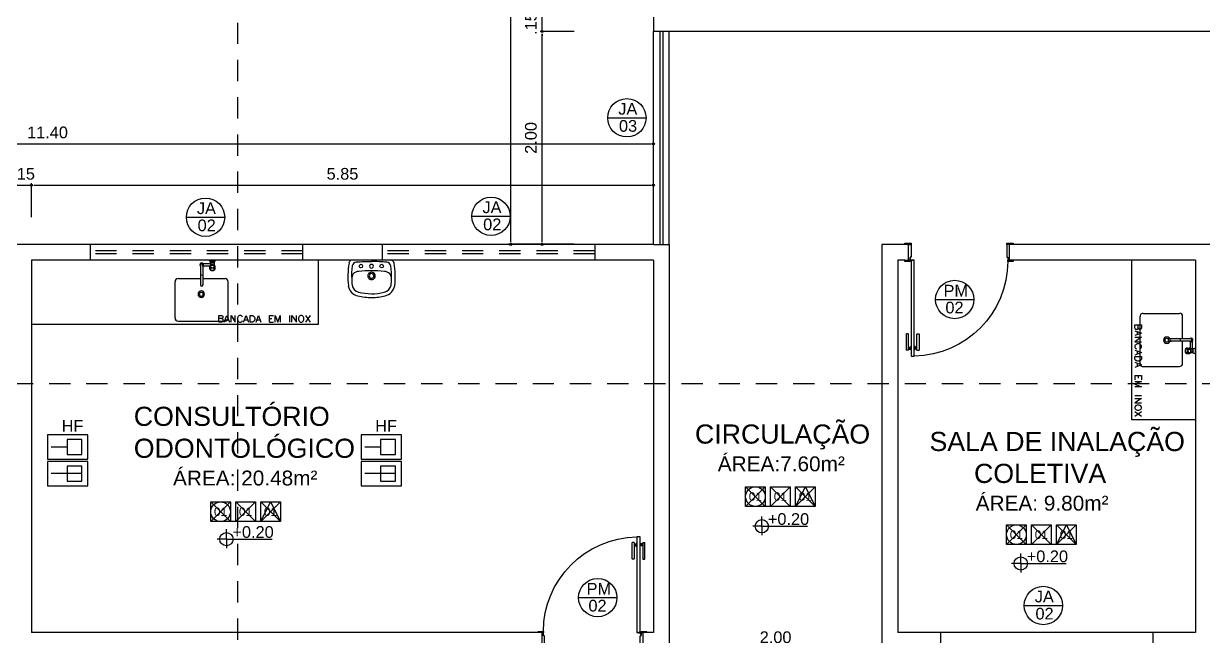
# Model space of a CAD drawing. Header units: millimetres. Extents: x 2125 to 3408, y 1171 to 1686.
# Drawn here: x 2422.08 to 2433.18, y 1445.12 to 1450.88 of the extents above; entities that cross this region are included whole.
import ezdxf
from ezdxf.enums import TextEntityAlignment as Align

# ---------------------------------------------------------------- set-up
doc = ezdxf.new("R2010")
doc.units = ezdxf.units.MM
doc.linetypes.add('CONTORNO_QUADRO_T', pattern=[0.35, 0.2, -0.15])
for name, color, linetype in [('APCOZ', 7, 'Continuous'), ('APCOZ-I', 251, 'Continuous'), ('at_Entity', 7, 'Continuous'), ('cotas', 7, 'Continuous'), ('ESQUADRIA', 3, 'Continuous'), ('ESQUADRIAS', 7, 'Continuous'), ('JANELA2', 1, 'Continuous'), ('Layout_Equipamentos', 7, 'Continuous'), ('linha de corte', 1, 'Continuous'), ('PAREDE', 4, 'Continuous'), ('TEXTO01', 7, 'Continuous'), ('TEXTO02', 3, 'Continuous'), ('TEXTO03', 2, 'Continuous'), ('TEXTO_ESP_FORRO', 62, 'Continuous'), ('TEXTO_ESP_PAREDES', 10, 'Continuous'), ('TEXTO_ESP_PISO', 150, 'Continuous'), ('TOMADAS DENTISTA', 7, 'Continuous')]:
    doc.layers.add(name, color=color, linetype=linetype)
doc.styles.add('ARIAL', font='sanss___.ttf')
doc.styles.add('ROMANS', font='arial.ttf')
doc.styles.add('TEXTO1', font='swissko.ttf', dxfattribs={"width": 0.6, "height": 0.1})
doc.dimstyles.new('ESCALA75', dxfattribs={"dimtxt": 0.11, "dimasz": 0.02, "dimexe": 0.02, "dimexo": 0.04, "dimgap": 0.05, "dimtad": 1, "dimzin": 4, "dimdsep": 46, "dimtxsty": 'ROMANS', "dimblk1": 'PPC', "dimblk2": 'PPC', "dimsah": 1, "dimcen": 0.02, "dimclrd": 7, "dimclre": 7, "dimclrt": 3, "dimazin": 1, "dimtfac": 1, "dimtix": 1, "dimtmove": 0, "dimatfit": 3, "dimldrblk": 'PPC', "dimfxl": 0, "dimtolj": 1, "dimtzin": 12, "dimarcsym": 0})

# ---------------------------------------------------------------- blocks, each defined once
blk = doc.blocks.new('P90_02')
at = {"layer": 'ESQUADRIAS', "color": 3, "linetype": 'Continuous'}
for p, q in [((-0.02, 0.77), (-0.02, 0.921)), ((0, 0.921), (0, 0.77)), ((0.023, 0.88), (0.023, 0.92)), ((0.057, 0.88), (0.057, 0.92)), ((0.08, 0.921), (0.08, 0.77)), ((0.1, 0.77), (0.1, 0.921)), ((-0.003, 0.767), (-0.017, 0.767)), ((0.083, 0.767), (0.097, 0.767))]:
    blk.add_line(p, q, dxfattribs=at)
at = {"layer": 'ESQUADRIAS', "color": 3}
for p, q in [((0, 0.921), (-0.02, 0.921)), ((0, 0.91), (0.023, 0.91)), ((0, 0.9), (0.023, 0.9)), ((0, 0.89), (0.023, 0.89)), ((0.023, 0.92), (0.025, 0.92)), ((0.057, 0.92), (0.055, 0.92)), ((0.08, 0.91), (0.057, 0.91)), ((0.08, 0.9), (0.057, 0.9)), ((0.08, 0.89), (0.057, 0.89)), ((0.08, 0.921), (0.1, 0.921)), ((0.023, 0.88), (0.025, 0.88)), ((0.057, 0.88), (0.055, 0.88))]:
    blk.add_line(p, q, dxfattribs=at)
at = {"layer": 'ESQUADRIAS', "color": 2}
for p, q in [((0.025, 0.075), (0.025, 0.975)), ((0.025, 0.975), (0.055, 0.975)), ((0.055, 0.975), (0.055, 0.075)), ((0.055, 0.075), (0.025, 0.075))]:
    blk.add_line(p, q, dxfattribs=at)
at = {"layer": 'ESQUADRIAS'}
for p, q in [((0.016, 0.059), (0.016, 0.062)), ((0.032, 0.074), (0.029, 0.074))]:
    blk.add_line(p, q, dxfattribs=at)
at = {"layer": 'ESQUADRIAS', "color": 3}
for points in [[(0.015, 0.085), (-0.035, 0.085), (-0.035, 0.075), (0.015, 0.075)], [(0.985, 0.085), (0.935, 0.085), (0.935, 0.075), (0.985, 0.075)], [(0.025, -0.075), (0, -0.075), (-0.035, -0.075), (-0.035, -0.085), (0.025, -0.085)], [(0.985, -0.075), (0.925, -0.075), (0.925, -0.085), (0.985, -0.085)]]:
    blk.add_lwpolyline(points, close=True, dxfattribs=at)
at = {"layer": 'ESQUADRIAS', "color": 2}
for points in [[(0.025, 0.045), (0.015, 0.045), (0.015, 0.075), (0, 0.075), (0, -0.075), (0.025, -0.075)], [(0.925, 0.045), (0.935, 0.045), (0.935, 0.075), (0.95, 0.075), (0.95, -0.075), (0.925, -0.075)]]:
    blk.add_lwpolyline(points, close=True, dxfattribs=at)
at = {"layer": 'ESQUADRIAS', "color": 1}
for points in [[(0.016, 0.071, -0.236068), (0.015, 0.073), (0.015, 0.07), (0.015, 0.05), (0.016, 0.05)], [(0.02, 0.074, 0.236068), (0.017, 0.075), (0.02, 0.075), (0.04, 0.075), (0.04, 0.074)]]:
    blk.add_lwpolyline(points, format="xyb", close=True, dxfattribs=at)
at = {"layer": 'ESQUADRIAS'}
for points in [[(0.017, 0.063), (0.016, 0.062), (0.016, 0.062)], [(0.017, 0.058), (0.016, 0.059), (0.016, 0.059)], [(0.017, 0.06), (0.017, 0.06), (0.017, 0.058), (0.017, 0.058), (0.017, 0.063), (0.017, 0.063), (0.017, 0.06), (0.017, 0.06)], [(0.028, 0.073), (0.029, 0.074), (0.029, 0.074)], [(0.03, 0.073), (0.03, 0.073), (0.033, 0.073), (0.033, 0.073), (0.028, 0.073), (0.028, 0.073), (0.03, 0.073), (0.03, 0.073)], [(0.033, 0.073), (0.032, 0.074), (0.032, 0.074)]]:
    blk.add_lwpolyline(points, dxfattribs=at)
at = {"layer": 'ESQUADRIAS', "color": 1}
blk.add_circle((0.017, 0.073), 0.0025, dxfattribs=at)
at = {"layer": 'ESQUADRIAS'}
blk.add_arc((0.043, 0.083), 0.892, 0.1295, 89.2231, dxfattribs=at)
at = {"layer": 'ESQUADRIAS', "color": 3, "linetype": 'Continuous'}
for centre, start, end in [((-0.017, 0.77), 180, 260.5377), ((-0.003, 0.77), 260.5377, 360), ((0.083, 0.77), 180, 279.4623), ((0.097, 0.77), 279.4623, 0)]:
    blk.add_arc(centre, 0.003, start, end, dxfattribs=at)
blk = doc.blocks.new('new block3')
at = {"layer": 'TEXTO01'}
h = blk.add_hatch(dxfattribs=at)
h.set_pattern_fill('ANGLE', color=256)
h.set_pattern_definition([(0, (-2256.878, -909.728), (0, 6.985), [5.08, -1.905]), (90, (-2256.878, -909.728), (-6.985, 4e-16), [5.08, -1.905])])
h.paths.add_polyline_path([(-0.056, 0.205), (-0.196, 0.205), (-0.196, 0.065), (-0.056, 0.065)])
for p, q in [((-0.196, 0.135), (-0.346, 0.135)), ((-0.056, -0.115), (-0.346, -0.115))]:
    blk.add_line(p, q, dxfattribs=at)
for points in [[(-0.38, 0.25), (-0.38, 0.02), (0, 0.02), (0, 0.25), (-0.38, 0.25)], [(-0.196, 0.205), (-0.196, 0.065), (-0.056, 0.065), (-0.056, 0.205), (-0.196, 0.205)], [(-0.38, 0), (-0.38, -0.23), (0, -0.23), (0, 0), (-0.38, 0)], [(-0.196, -0.045), (-0.196, -0.185), (-0.056, -0.185), (-0.056, -0.045), (-0.196, -0.045)]]:
    blk.add_lwpolyline(points, dxfattribs=at)
at = {"layer": 'TEXTO01', "ltscale": 0.0001, "insert": (-0.247, 0.389), "char_height": 0.11, "width": 0.33036, "attachment_point": 1, "style": 'TEXTO1'}
blk.add_mtext('{\\fSansSerif|b0|i0|c2|p2;\\W1;HF}', dxfattribs=at)
blk = doc.blocks.new('PPC')
at = {"color": 2}
blk.add_circle((0, 0), 0.5, dxfattribs=at)
blk = doc.blocks.new('*D870')
at = {"layer": 'cotas', "color": 7, "lineweight": -2, "transparency": 16777216}
for p, q in [((2421.988, 1449.357), (2421.968, 1449.357)), ((2422.008, 1449.057), (2422.008, 1449.377)), ((2422.008, 1449.357), (2422.158, 1449.357)), ((2422.158, 1449.057), (2422.158, 1449.377)), ((2422.178, 1449.357), (2422.198, 1449.357))]:
    blk.add_line(p, q, dxfattribs=at)
at = {"layer": 'DEFPOINTS', "color": 0, "transparency": 16777216}
for p in [(2422.158, 1449.357), (2422.008, 1448.273), (2422.158, 1448.273)]:
    blk.add_point(p, dxfattribs=at)
at = {"layer": 'cotas', "color": 7, "lineweight": -2, "transparency": 16777216, "xscale": 0.02, "yscale": 0.02, "zscale": 0.02}
blk.add_blockref('PPC', (2422.008, 1449.357), dxfattribs=at)
at = {"layer": 'cotas', "color": 7, "lineweight": -2, "transparency": 16777216, "xscale": 0.02, "yscale": 0.02, "zscale": 0.02, "rotation": 180}
blk.add_blockref('PPC', (2422.158, 1449.357), dxfattribs=at)
at = {"layer": 'cotas', "color": 3, "transparency": 16777216, "insert": (2422.083, 1449.463), "char_height": 0.11, "attachment_point": 5, "style": 'ROMANS'}
blk.add_mtext('\\A1;.15', dxfattribs=at)
blk = doc.blocks.new('*D871')
at = {"layer": 'cotas', "color": 7, "lineweight": -2, "transparency": 16777216}
for p, q in [((2422.158, 1449.057), (2422.158, 1449.377)), ((2422.178, 1449.357), (2427.988, 1449.357)), ((2428.008, 1449.057), (2428.008, 1449.377))]:
    blk.add_line(p, q, dxfattribs=at)
at = {"layer": 'DEFPOINTS', "color": 0, "transparency": 16777216}
for p in [(2428.008, 1449.357), (2422.158, 1448.273), (2428.008, 1448.273)]:
    blk.add_point(p, dxfattribs=at)
at = {"layer": 'cotas', "color": 7, "lineweight": -2, "transparency": 16777216, "xscale": 0.02, "yscale": 0.02, "zscale": 0.02, "rotation": 180}
blk.add_blockref('PPC', (2422.158, 1449.357), dxfattribs=at)
at = {"layer": 'cotas', "color": 7, "lineweight": -2, "transparency": 16777216, "xscale": 0.02, "yscale": 0.02, "zscale": 0.02}
blk.add_blockref('PPC', (2428.008, 1449.357), dxfattribs=at)
at = {"layer": 'cotas', "color": 3, "transparency": 16777216, "insert": (2425.083, 1449.463), "char_height": 0.11, "attachment_point": 5, "style": 'ROMANS'}
blk.add_mtext('\\A1;5.85', dxfattribs=at)
blk = doc.blocks.new('*D885')
at = {"layer": 'cotas', "color": 7, "lineweight": -2, "transparency": 16777216}
for p, q in [((2416.608, 1449.446), (2416.608, 1449.766)), ((2416.628, 1449.746), (2427.988, 1449.746)), ((2428.008, 1449.446), (2428.008, 1449.766))]:
    blk.add_line(p, q, dxfattribs=at)
at = {"layer": 'DEFPOINTS', "color": 0, "transparency": 16777216}
for p in [(2428.008, 1449.746), (2416.608, 1448.901), (2428.008, 1448.901)]:
    blk.add_point(p, dxfattribs=at)
at = {"layer": 'cotas', "color": 7, "lineweight": -2, "transparency": 16777216, "xscale": 0.02, "yscale": 0.02, "zscale": 0.02, "rotation": 180}
blk.add_blockref('PPC', (2416.608, 1449.746), dxfattribs=at)
at = {"layer": 'cotas', "color": 7, "lineweight": -2, "transparency": 16777216, "xscale": 0.02, "yscale": 0.02, "zscale": 0.02}
blk.add_blockref('PPC', (2428.008, 1449.746), dxfattribs=at)
at = {"layer": 'cotas', "color": 3, "transparency": 16777216, "insert": (2422.308, 1449.852), "char_height": 0.11, "attachment_point": 5, "style": 'ROMANS'}
blk.add_mtext('\\A1;11.40', dxfattribs=at)
blk = doc.blocks.new('*D889')
at = {"layer": 'cotas', "color": 7, "lineweight": -2, "transparency": 16777216}
for p, q in [((2427.262, 1450.801), (2426.942, 1450.801)), ((2426.962, 1448.821), (2426.962, 1450.781)), ((2427.262, 1448.801), (2426.942, 1448.801))]:
    blk.add_line(p, q, dxfattribs=at)
at = {"layer": 'DEFPOINTS', "color": 0, "transparency": 16777216}
for p in [(2426.962, 1450.801), (2427.482, 1450.801), (2427.482, 1448.801)]:
    blk.add_point(p, dxfattribs=at)
at = {"layer": 'cotas', "color": 7, "lineweight": -2, "transparency": 16777216, "xscale": 0.02, "yscale": 0.02, "zscale": 0.02}
for p, rotation in [((2426.962, 1450.801), 90), ((2426.962, 1448.801), 270)]:
    blk.add_blockref('PPC', p, dxfattribs=dict(at, rotation=rotation))
at = {"layer": 'cotas', "color": 3, "transparency": 16777216, "insert": (2426.856, 1449.801), "char_height": 0.11, "attachment_point": 5, "rotation": 90, "style": 'ROMANS'}
blk.add_mtext('\\A1;2.00', dxfattribs=at)
blk = doc.blocks.new('*D890')
at = {"layer": 'cotas', "color": 7, "lineweight": -2, "transparency": 16777216}
for p, q in [((2427.262, 1450.951), (2426.942, 1450.951)), ((2426.962, 1450.971), (2426.962, 1450.991)), ((2426.962, 1450.801), (2426.962, 1450.951)), ((2427.262, 1450.801), (2426.942, 1450.801)), ((2426.962, 1450.781), (2426.962, 1450.761))]:
    blk.add_line(p, q, dxfattribs=at)
at = {"layer": 'DEFPOINTS', "color": 0, "transparency": 16777216}
for p in [(2426.962, 1450.951), (2427.632, 1450.951), (2427.482, 1450.801)]:
    blk.add_point(p, dxfattribs=at)
at = {"layer": 'cotas', "color": 7, "lineweight": -2, "transparency": 16777216, "xscale": 0.02, "yscale": 0.02, "zscale": 0.02}
for p, rotation in [((2426.962, 1450.951), 270), ((2426.962, 1450.801), 90)]:
    blk.add_blockref('PPC', p, dxfattribs=dict(at, rotation=rotation))
at = {"layer": 'cotas', "color": 3, "transparency": 16777216, "insert": (2426.856, 1450.876), "char_height": 0.11, "attachment_point": 5, "rotation": 90, "style": 'ROMANS'}
blk.add_mtext('\\A1;.15', dxfattribs=at)
blk = doc.blocks.new('*D938')
at = {"layer": 'cotas', "color": 7, "lineweight": -2, "transparency": 16777216}
for p, q in [((2428.158, 1445.001), (2428.158, 1445.021)), ((2428.178, 1445.001), (2430.138, 1445.001)), ((2430.158, 1445.001), (2430.158, 1445.021))]:
    blk.add_line(p, q, dxfattribs=at)
at = {"layer": 'DEFPOINTS', "color": 0, "transparency": 16777216}
for p in [(2428.158, 1445.001), (2430.158, 1445.001), (2430.158, 1445.001)]:
    blk.add_point(p, dxfattribs=at)
at = {"layer": 'cotas', "color": 7, "lineweight": -2, "transparency": 16777216, "xscale": 0.02, "yscale": 0.02, "zscale": 0.02, "rotation": 180}
blk.add_blockref('PPC', (2428.158, 1445.001), dxfattribs=at)
at = {"layer": 'cotas', "color": 7, "lineweight": -2, "transparency": 16777216, "xscale": 0.02, "yscale": 0.02, "zscale": 0.02}
blk.add_blockref('PPC', (2430.158, 1445.001), dxfattribs=at)
at = {"layer": 'cotas', "color": 3, "transparency": 16777216, "insert": (2429.158, 1445.107), "char_height": 0.11, "attachment_point": 5, "style": 'ROMANS'}
blk.add_mtext('\\A1;2.00', dxfattribs=at)
blk = doc.blocks.new('*D939')
at = {"layer": 'cotas', "color": 7, "lineweight": -2, "transparency": 16777216}
for p, q in [((2426.966, 1454.601), (2426.646, 1454.601)), ((2426.666, 1448.821), (2426.666, 1454.581)), ((2426.966, 1448.801), (2426.646, 1448.801))]:
    blk.add_line(p, q, dxfattribs=at)
at = {"layer": 'DEFPOINTS', "color": 0, "transparency": 16777216}
for p in [(2426.666, 1454.601), (2428.008, 1454.601), (2428.008, 1448.801)]:
    blk.add_point(p, dxfattribs=at)
at = {"layer": 'cotas', "color": 7, "lineweight": -2, "transparency": 16777216, "xscale": 0.02, "yscale": 0.02, "zscale": 0.02}
for p, rotation in [((2426.666, 1454.601), 90), ((2426.666, 1448.801), 270)]:
    blk.add_blockref('PPC', p, dxfattribs=dict(at, rotation=rotation))
at = {"layer": 'cotas', "color": 3, "transparency": 16777216, "insert": (2426.56, 1451.701), "char_height": 0.11, "attachment_point": 5, "rotation": 90, "style": 'ROMANS'}
blk.add_mtext('\\A1;5.80', dxfattribs=at)
blk = doc.blocks.new('new block12')
at = {"layer": 'at_Entity', "color": 0}
for p, q in [((-0.19, 0), (0, 0)), ((-0.114, 0.055), (-0.108, 0.066)), ((-0.108, 0.042), (-0.114, 0.055)), ((-0.108, 0.066), (-0.097, 0.072)), ((-0.097, 0.036), (-0.108, 0.042)), ((-0.097, 0.072), (-0.085, 0.066)), ((-0.085, 0.042), (-0.097, 0.036)), ((-0.085, 0.066), (-0.08, 0.055)), ((-0.08, 0.055), (-0.085, 0.042)), ((-0.063, 0), (0.125, 0)), ((0, 0), (0.193, 0)), ((0.083, 0.055), (0.087, 0.066)), ((0.087, 0.042), (0.083, 0.055)), ((0.087, 0.066), (0.099, 0.072)), ((0.099, 0.036), (0.087, 0.042)), ((0.099, 0.072), (0.11, 0.066)), ((0.11, 0.042), (0.099, 0.036)), ((0.11, 0.066), (0.116, 0.055)), ((0.116, 0.055), (0.11, 0.042))]:
    blk.add_line(p, q, dxfattribs=at)
for centre, radius, start, end in [((-0.104, 0.219), 0.117, 102.514, 169.9443), ((-0.012, -0.125), 0.474, 88.698, 104.4219), ((0.01, -0.125), 0.474, 75.6368, 91.3415), ((0.108, 0.225), 0.111, 7.7196, 79.5925), ((0.53, 0.153), 0.754, 173.4134, 189.6929), ((0.123, 0.188), 0.311, 171.3221, 181.8265), ((-0.102, 0.216), 0.0847, 102.9461, 167.2809), ((0.014, -0.261), 0.577, 91.3524, 103.5038), ((-0.013, -0.257), 0.572, 76.4579, 88.6966), ((0.105, 0.222), 0.0784, 8.4194, 78.3837), ((-0.133, 0.188), 0.319, 357.9946, 8.1696), ((-0.531, 0.154), 0.753, 350.2791, 6.5765), ((0.425, 0.149), 0.614, 177.3231, 189.2415), ((-0.117, 0.174), 0.0716, 176.6025, 219.5997), ((-0.121, 0.171), 0.0667, 220.3438, 269.4487), ((-0.001, 0.147), 0.0349, 150.0032, 209.9968), ((-0.001, 0.147), 0.0349, 90, 149.9929), ((-0.001, 0.147), 0.0349, 209.9968, 269.9993), ((-0.001, 0.147), 0.0222, 90, 180), ((-0.001, 0.147), 0.0222, 180, 270), ((-0.001, 0.147), 0.0349, 29.9968, 89.9993), ((-0.001, 0.147), 0.0222, 360, 90), ((-0.001, 0.147), 0.0222, 270.0097, 360), ((-0.001, 0.147), 0.0349, 270, 329.9929), ((-0.001, 0.147), 0.0349, 330.0032, 29.9968), ((0.123, 0.168), 0.0631, 266.7732, 320.7547), ((0.108, 0.173), 0.0781, 324.6525, 2.8394), ((-0.262, 0.132), 0.45, 349.782, 5.7972), ((-0.165, 0.045), 0.0522, 200.5417, 238.93), ((-0.143, 0.057), 0.0385, 188.7558, 265.6127), ((-0.007, 1.728), 1.716, 265.3753, 270.2103), ((0.002, 1.574), 1.475, 265.1896, 269.9391), ((-0.001, 0.056), 0.018, 150.0128, 209.9872), ((-0.001, 0.056), 0.018, 90, 150.0398), ((-0.001, 0.056), 0.018, 210.0191, 270.0367), ((-0.001, 1.452), 1.353, 270.0208, 275.0951), ((-0.001, 0.056), 0.018, 30.0191, 90.0367), ((-0.001, 0.056), 0.018, 270, 330.0398), ((-0.001, 1.892), 1.879, 270, 274.4144), ((-0.001, 0.056), 0.018, 330.0128, 29.9872), ((0.141, 0.059), 0.0402, 273.114, 350.3928), ((0.174, 0.034), 0.0386, 297.8673, 348.5693)]:
    blk.add_arc(centre, radius, start, end, dxfattribs=at)
blk = doc.blocks.new('new block15')
at = {"layer": 'APCOZ'}
for p, q in [((1.614, 0.57), (1.684, 0.57)), ((1.684, 0.579), (1.673, 0.601)), ((1.684, 0.579), (1.684, 0.57)), ((1.719, 0.579), (1.73, 0.601)), ((1.719, 0.579), (1.719, 0.555)), ((1.59, 0.546), (1.59, 0.375)), ((1.61, 0.546), (1.61, 0.375)), ((1.614, 0.55), (1.679, 0.55)), ((1.676, 0.521), (1.676, 0.543)), ((1.726, 0.521), (1.726, 0.543))]:
    blk.add_line(p, q, dxfattribs=at)
at = {"layer": 'APCOZ', "linetype": 'Continuous'}
for points in [[(1.726, 0.543, 0), (1.726, 0.546, 0), (1.725, 0.548, 0), (1.724, 0.551, 0), (1.721, 0.553, 0), (1.719, 0.555, 0)], [(1.679, 0.55, 0), (1.678, 0.549, 0), (1.677, 0.547, 0), (1.677, 0.546, 0), (1.676, 0.544, 0), (1.676, 0.543, 0)], [(1.676, 0.521, 0), (1.677, 0.518, 0), (1.678, 0.514, 0), (1.68, 0.512, 0), (1.683, 0.509, 0), (1.686, 0.507, 0), (1.69, 0.505, 0), (1.695, 0.504, 0), (1.699, 0.504, 0), (1.704, 0.504, 0), (1.708, 0.504, 0), (1.712, 0.505, 0), (1.716, 0.507, 0), (1.719, 0.509, 0), (1.722, 0.512, 0), (1.724, 0.514, 0), (1.726, 0.518, 0), (1.726, 0.521, 0)]]:
    blk.add_polyline3d(points, dxfattribs=at)
at = {"layer": 'APCOZ'}
for centre, radius, start, end in [((1.6, 0.56), 0.0173, 144.5813, 215.4187), ((1.6, 0.56), 0.0173, 35.4187, 144.5813), ((1.6, 0.56), 0.0173, 215.4187, 234.5813), ((1.6, 0.56), 0.0173, 305.4187, 324.5813), ((1.6, 0.37), 0.0112, 153.7208, 26.2792)]:
    blk.add_arc(centre, radius, start, end, dxfattribs=at)
at = {"layer": 'APCOZ-I'}
for p, q in [((1.59, 0.564), (1.59, 0.546)), ((1.61, 0.564), (1.61, 0.546)), ((1.719, 0.579), (1.684, 0.579)), ((1.684, 0.57), (1.684, 0.555)), ((1.686, 0.535), (1.686, 0.556)), ((1.717, 0.535), (1.717, 0.556)), ((1.59, 0.375), (1.59, 0.37)), ((1.61, 0.375), (1.61, 0.37))]:
    blk.add_line(p, q, dxfattribs=at)
at = {"layer": 'APCOZ-I', "linetype": 'Continuous'}
for points in [[(1.684, 0.555, 0), (1.682, 0.554, 0), (1.681, 0.553, 0), (1.68, 0.552, 0), (1.679, 0.551, 0), (1.679, 0.55, 0)], [(1.685, 0.556, 0), (1.685, 0.556, 0), (1.684, 0.556, 0), (1.684, 0.556, 0), (1.684, 0.555, 0), (1.684, 0.555, 0)], [(1.719, 0.555, 0), (1.719, 0.555, 0), (1.718, 0.556, 0), (1.718, 0.556, 0), (1.718, 0.556, 0), (1.718, 0.556, 0)], [(1.685, 0.534, 0), (1.682, 0.532, 0), (1.679, 0.53, 0), (1.678, 0.527, 0), (1.677, 0.524, 0), (1.676, 0.521, 0)], [(1.721, 0.518, 0), (1.72, 0.52, 0), (1.719, 0.522, 0), (1.717, 0.524, 0), (1.715, 0.525, 0), (1.712, 0.527, 0), (1.708, 0.528, 0), (1.704, 0.528, 0), (1.7, 0.528, 0), (1.696, 0.528, 0), (1.693, 0.527, 0), (1.689, 0.526, 0), (1.686, 0.525, 0), (1.684, 0.523, 0), (1.683, 0.521, 0), (1.682, 0.519, 0), (1.682, 0.517, 0), (1.683, 0.514, 0), (1.684, 0.512, 0), (1.686, 0.511, 0), (1.689, 0.509, 0), (1.693, 0.508, 0), (1.696, 0.507, 0), (1.7, 0.507, 0), (1.704, 0.507, 0), (1.708, 0.508, 0), (1.712, 0.509, 0), (1.715, 0.51, 0), (1.717, 0.511, 0), (1.719, 0.513, 0), (1.72, 0.515, 0), (1.721, 0.518, 0)], [(1.726, 0.521, 0), (1.726, 0.524, 0), (1.725, 0.527, 0), (1.723, 0.53, 0), (1.721, 0.532, 0), (1.718, 0.534, 0)]]:
    blk.add_polyline3d(points, dxfattribs=at)
at = {"layer": 'APCOZ-I'}
for centre, radius, start, end in [((1.6, 0.56), 0.0126, 322.2518, 217.7482), ((1.6, 0.543), 0.0233, 64.5555, 115.4445), ((1.6, 0.56), 0.0173, 324.5813, 35.4187), ((1.701, 0.876), 0.279, 264.3752, 275.6248), ((1.701, 0.65), 0.0816, 257.5382, 282.4618), ((1.686, 0.554), 0.002, 74.314, 121.5675), ((1.701, 0.609), 0.0549, 254.3139, 285.6861), ((1.717, 0.554), 0.002, 58.4325, 105.6861), ((1.6, 0.437), 0.0233, 64.5555, 115.4445), ((1.686, 0.533), 0.002, 63.9749, 122.1559), ((1.701, 0.565), 0.0335, 243.9749, 296.0251), ((1.717, 0.533), 0.002, 57.8441, 116.0251), ((1.6, 0.37), 0.01, 180, 0)]:
    blk.add_arc(centre, radius, start, end, dxfattribs=at)
at = {"layer": 'at_Entity', "color": 0}
for p, q in [((2.7, 0), (2.7, 0.601)), ((1.35, 0.059), (1.35, 0.398)), ((1.849, 0.059), (1.849, 0.398)), ((0, 0), (2.7, 0)), ((1.38, 0.03), (1.82, 0.03)), ((1.761, 0.021), (1.761, 0.083)), ((1.761, 0.083), (1.786, 0.083)), ((1.786, 0.053), (1.761, 0.053)), ((1.786, 0.021), (1.761, 0.021)), ((1.786, 0.083), (1.797, 0.08)), ((1.797, 0.057), (1.786, 0.053)), ((1.786, 0.053), (1.797, 0.051)), ((1.797, 0.023), (1.786, 0.021)), ((1.797, 0.08), (1.799, 0.076)), ((1.799, 0.059), (1.797, 0.057)), ((1.797, 0.051), (1.799, 0.047)), ((1.799, 0.028), (1.797, 0.023)), ((1.799, 0.076), (1.801, 0.072)), ((1.801, 0.066), (1.799, 0.059)), ((1.799, 0.047), (1.801, 0.042)), ((1.801, 0.032), (1.799, 0.028)), ((1.801, 0.072), (1.801, 0.066)), ((1.801, 0.042), (1.801, 0.032)), ((1.813, 0.021), (1.837, 0.083)), ((1.822, 0.042), (1.852, 0.042)), ((1.837, 0.083), (1.862, 0.021)), ((1.877, 0.021), (1.877, 0.083)), ((1.877, 0.083), (1.917, 0.021)), ((1.917, 0.021), (1.917, 0.083)), ((1.94, 0.068), (1.938, 0.059)), ((1.938, 0.059), (1.938, 0.044)), ((1.938, 0.044), (1.94, 0.036)), ((1.945, 0.074), (1.94, 0.068)), ((1.94, 0.036), (1.945, 0.03)), ((1.951, 0.08), (1.945, 0.074)), ((1.945, 0.03), (1.951, 0.023)), ((1.957, 0.083), (1.951, 0.08)), ((1.951, 0.023), (1.957, 0.021)), ((1.968, 0.083), (1.957, 0.083)), ((1.957, 0.021), (1.968, 0.021)), ((1.974, 0.08), (1.968, 0.083)), ((1.968, 0.021), (1.974, 0.023)), ((1.981, 0.074), (1.974, 0.08)), ((1.974, 0.023), (1.981, 0.03)), ((1.983, 0.068), (1.981, 0.074)), ((1.981, 0.03), (1.983, 0.036)), ((1.995, 0.021), (2.019, 0.083)), ((2.004, 0.042), (2.034, 0.042)), ((2.019, 0.083), (2.042, 0.021)), ((2.057, 0.021), (2.057, 0.083)), ((2.057, 0.083), (2.078, 0.083)), ((2.078, 0.021), (2.057, 0.021)), ((2.078, 0.083), (2.086, 0.08)), ((2.086, 0.023), (2.078, 0.021)), ((2.086, 0.08), (2.093, 0.074)), ((2.093, 0.03), (2.086, 0.023)), ((2.093, 0.074), (2.097, 0.068)), ((2.097, 0.036), (2.093, 0.03)), ((2.097, 0.068), (2.099, 0.059)), ((2.099, 0.044), (2.097, 0.036)), ((2.099, 0.059), (2.099, 0.044)), ((2.112, 0.021), (2.135, 0.083)), ((2.12, 0.042), (2.15, 0.042)), ((2.135, 0.083), (2.158, 0.021)), ((2.237, 0.021), (2.237, 0.083)), ((2.237, 0.083), (2.275, 0.083)), ((2.237, 0.053), (2.26, 0.053)), ((2.237, 0.021), (2.275, 0.021)), ((2.292, 0.021), (2.292, 0.083)), ((2.292, 0.083), (2.317, 0.021)), ((2.317, 0.021), (2.34, 0.083)), ((2.34, 0.083), (2.34, 0.021)), ((2.427, 0.083), (2.427, 0.021)), ((2.45, 0.021), (2.45, 0.083)), ((2.45, 0.083), (2.493, 0.021)), ((2.493, 0.021), (2.493, 0.083)), ((2.516, 0.068), (2.512, 0.059)), ((2.512, 0.059), (2.512, 0.044)), ((2.512, 0.044), (2.516, 0.036)), ((2.518, 0.074), (2.516, 0.068)), ((2.516, 0.036), (2.518, 0.03)), ((2.524, 0.08), (2.518, 0.074)), ((2.518, 0.03), (2.524, 0.023)), ((2.531, 0.083), (2.524, 0.08)), ((2.524, 0.023), (2.531, 0.021)), ((2.544, 0.083), (2.531, 0.083)), ((2.531, 0.021), (2.544, 0.021)), ((2.548, 0.08), (2.544, 0.083)), ((2.544, 0.021), (2.548, 0.023)), ((2.554, 0.074), (2.548, 0.08)), ((2.548, 0.023), (2.554, 0.03)), ((2.558, 0.068), (2.554, 0.074)), ((2.554, 0.03), (2.558, 0.036)), ((2.56, 0.059), (2.558, 0.068)), ((2.558, 0.036), (2.56, 0.044)), ((2.56, 0.044), (2.56, 0.059)), ((2.577, 0.083), (2.62, 0.021)), ((2.62, 0.083), (2.577, 0.021))]:
    blk.add_line(p, q, dxfattribs=at)
for centre, radius, start, end in [((1.377, 0.402), 0.0277, 85.3276, 188.6223), ((1.819, 0.399), 0.0307, 358.1044, 87.9457), ((1.597, 0.282), 0.0307, 90, 180), ((1.597, 0.282), 0.0307, 180, 270), ((1.597, 0.282), 0.018, 90, 180), ((1.597, 0.282), 0.018, 180, 270), ((1.597, 0.282), 0.0307, 360, 90), ((1.597, 0.282), 0.018, 360, 90), ((1.597, 0.282), 0.018, 270, 0), ((1.597, 0.282), 0.0307, 270, 0), ((1.377, 0.057), 0.0273, 174.9724, 275.0276), ((1.819, 0.06), 0.0308, 272.0624, 357.9376)]:
    blk.add_arc(centre, radius, start, end, dxfattribs=at)
at = {"layer": 'Layout_Equipamentos'}
for p, q in [((1.38, 0.43), (1.59, 0.43)), ((1.61, 0.43), (1.82, 0.43))]:
    blk.add_line(p, q, dxfattribs=at)
blk = doc.blocks.new('new block17')
at = {"layer": 'APCOZ'}
for p, q in [((0.544, 0.759), (0.373, 0.759)), ((0.544, 0.739), (0.373, 0.739)), ((0.519, 0.672), (0.541, 0.672)), ((0.548, 0.735), (0.548, 0.67)), ((0.568, 0.735), (0.568, 0.665)), ((0.577, 0.665), (0.599, 0.676)), ((0.519, 0.622), (0.541, 0.622)), ((0.577, 0.63), (0.553, 0.63)), ((0.577, 0.665), (0.568, 0.665)), ((0.577, 0.63), (0.599, 0.619))]:
    blk.add_line(p, q, dxfattribs=at)
at = {"layer": 'APCOZ', "linetype": 'Continuous'}
for points in [[(0.519, 0.672, 0), (0.515, 0.672, 0), (0.512, 0.671, 0), (0.51, 0.668, 0), (0.507, 0.666, 0), (0.505, 0.662, 0), (0.503, 0.658, 0), (0.502, 0.654, 0), (0.502, 0.65, 0), (0.502, 0.645, 0), (0.502, 0.641, 0), (0.503, 0.636, 0), (0.505, 0.633, 0), (0.507, 0.629, 0), (0.51, 0.626, 0), (0.512, 0.624, 0), (0.515, 0.623, 0), (0.519, 0.622, 0)], [(0.548, 0.67, 0), (0.547, 0.671, 0), (0.545, 0.672, 0), (0.544, 0.672, 0), (0.542, 0.672, 0), (0.541, 0.672, 0)], [(0.541, 0.622, 0), (0.543, 0.623, 0), (0.546, 0.624, 0), (0.549, 0.625, 0), (0.551, 0.627, 0), (0.553, 0.63, 0)]]:
    blk.add_polyline3d(points, dxfattribs=at)
at = {"layer": 'APCOZ'}
for centre, radius, start, end in [((0.368, 0.749), 0.0112, 63.7208, 296.2792), ((0.558, 0.749), 0.0173, 125.4187, 144.5813), ((0.558, 0.749), 0.0173, 215.4187, 234.5813), ((0.558, 0.749), 0.0173, 54.5813, 125.4187), ((0.558, 0.749), 0.0173, 305.4187, 54.5813)]:
    blk.add_arc(centre, radius, start, end, dxfattribs=at)
at = {"layer": 'APCOZ-I'}
for p, q in [((0.373, 0.759), (0.368, 0.759)), ((0.373, 0.739), (0.368, 0.739)), ((0.562, 0.759), (0.544, 0.759)), ((0.562, 0.739), (0.544, 0.739)), ((0.533, 0.663), (0.554, 0.663)), ((0.533, 0.632), (0.554, 0.632)), ((0.568, 0.665), (0.553, 0.665)), ((0.577, 0.63), (0.577, 0.665))]:
    blk.add_line(p, q, dxfattribs=at)
at = {"layer": 'APCOZ-I', "linetype": 'Continuous'}
for points in [[(0.515, 0.628, 0), (0.518, 0.628, 0), (0.52, 0.63, 0), (0.522, 0.631, 0), (0.523, 0.634, 0), (0.525, 0.637, 0), (0.525, 0.641, 0), (0.526, 0.644, 0), (0.526, 0.648, 0), (0.526, 0.652, 0), (0.525, 0.656, 0), (0.524, 0.659, 0), (0.522, 0.662, 0), (0.521, 0.664, 0), (0.519, 0.666, 0), (0.517, 0.667, 0), (0.514, 0.667, 0), (0.512, 0.666, 0), (0.51, 0.664, 0), (0.509, 0.662, 0), (0.507, 0.659, 0), (0.506, 0.656, 0), (0.505, 0.652, 0), (0.505, 0.648, 0), (0.505, 0.644, 0), (0.505, 0.641, 0), (0.506, 0.637, 0), (0.508, 0.634, 0), (0.509, 0.631, 0), (0.511, 0.63, 0), (0.513, 0.628, 0), (0.515, 0.628, 0)], [(0.532, 0.664, 0), (0.53, 0.667, 0), (0.528, 0.669, 0), (0.525, 0.671, 0), (0.522, 0.672, 0), (0.519, 0.672, 0)], [(0.553, 0.665, 0), (0.552, 0.666, 0), (0.551, 0.667, 0), (0.55, 0.668, 0), (0.549, 0.669, 0), (0.548, 0.67, 0)], [(0.519, 0.622, 0), (0.522, 0.623, 0), (0.525, 0.624, 0), (0.527, 0.625, 0), (0.53, 0.628, 0), (0.532, 0.631, 0)], [(0.554, 0.664, 0), (0.554, 0.664, 0), (0.554, 0.664, 0), (0.554, 0.665, 0), (0.553, 0.665, 0), (0.553, 0.665, 0)], [(0.553, 0.63, 0), (0.553, 0.63, 0), (0.554, 0.63, 0), (0.554, 0.631, 0), (0.554, 0.631, 0), (0.554, 0.631, 0)]]:
    blk.add_polyline3d(points, dxfattribs=at)
at = {"layer": 'APCOZ-I'}
for centre, radius, start, end in [((0.368, 0.749), 0.01, 90, 270), ((0.435, 0.749), 0.0233, 334.5555, 25.4445), ((0.558, 0.749), 0.0173, 234.5813, 305.4187), ((0.558, 0.749), 0.0126, 232.2518, 127.7482), ((0.541, 0.749), 0.0233, 334.5555, 25.4445), ((0.874, 0.647), 0.279, 174.3752, 185.6248), ((0.562, 0.647), 0.0335, 153.9749, 206.0251), ((0.531, 0.663), 0.002, 333.9749, 32.1559), ((0.531, 0.632), 0.002, 327.8441, 26.0251), ((0.607, 0.647), 0.0549, 164.3139, 195.6861), ((0.552, 0.663), 0.002, 344.314, 31.5675), ((0.552, 0.632), 0.002, 328.4325, 15.6861), ((0.648, 0.647), 0.0816, 167.5382, 192.4618)]:
    blk.add_arc(centre, radius, start, end, dxfattribs=at)
at = {"layer": 'at_Entity', "color": 0}
for p, q in [((0, 0), (0, 1.498)), ((0.029, 0.864), (0.029, 0.891)), ((0.029, 0.891), (0.09, 0.891)), ((0.061, 0.864), (0.061, 0.891)), ((0.078, 0.529), (0.078, 0.969)), ((0.09, 0.891), (0.09, 0.864)), ((0.108, 0.999), (0.449, 0.999)), ((0.478, 0.759), (0.478, 0.969)), ((0.031, 0.855), (0.029, 0.864)), ((0.029, 0.836), (0.09, 0.813)), ((0.09, 0.813), (0.029, 0.79)), ((0.035, 0.851), (0.031, 0.855)), ((0.039, 0.849), (0.035, 0.851)), ((0.05, 0.849), (0.039, 0.849)), ((0.054, 0.851), (0.05, 0.849)), ((0.05, 0.828), (0.05, 0.798)), ((0.058, 0.855), (0.054, 0.851)), ((0.061, 0.864), (0.058, 0.855)), ((0.065, 0.855), (0.061, 0.864)), ((0.067, 0.851), (0.065, 0.855)), ((0.073, 0.849), (0.067, 0.851)), ((0.08, 0.849), (0.073, 0.849)), ((0.084, 0.851), (0.08, 0.849)), ((0.088, 0.855), (0.084, 0.851)), ((0.09, 0.864), (0.088, 0.855)), ((0.029, 0.775), (0.09, 0.775)), ((0.09, 0.775), (0.029, 0.733)), ((0.029, 0.733), (0.09, 0.733)), ((0.031, 0.701), (0.029, 0.695)), ((0.029, 0.695), (0.029, 0.682)), ((0.029, 0.682), (0.031, 0.676)), ((0.037, 0.705), (0.031, 0.701)), ((0.031, 0.676), (0.037, 0.669)), ((0.044, 0.709), (0.037, 0.705)), ((0.037, 0.669), (0.044, 0.667)), ((0.052, 0.712), (0.044, 0.709)), ((0.067, 0.712), (0.052, 0.712)), ((0.075, 0.709), (0.067, 0.712)), ((0.082, 0.705), (0.075, 0.709)), ((0.075, 0.667), (0.082, 0.669)), ((0.088, 0.701), (0.082, 0.705)), ((0.082, 0.669), (0.088, 0.676)), ((0.09, 0.695), (0.088, 0.701)), ((0.088, 0.676), (0.09, 0.682)), ((0.09, 0.682), (0.09, 0.695)), ((0.478, 0.529), (0.478, 0.739)), ((0.029, 0.654), (0.09, 0.631)), ((0.09, 0.631), (0.029, 0.608)), ((0.029, 0.593), (0.09, 0.593)), ((0.029, 0.572), (0.029, 0.593)), ((0.031, 0.563), (0.029, 0.572)), ((0.037, 0.557), (0.031, 0.563)), ((0.044, 0.555), (0.037, 0.557)), ((0.05, 0.646), (0.05, 0.616)), ((0.082, 0.557), (0.075, 0.555)), ((0.088, 0.563), (0.082, 0.557)), ((0.09, 0.572), (0.088, 0.563)), ((0.09, 0.593), (0.09, 0.572)), ((0.029, 0.54), (0.09, 0.515)), ((0.09, 0.515), (0.029, 0.491)), ((0.052, 0.551), (0.044, 0.555)), ((0.05, 0.53), (0.05, 0.5)), ((0.067, 0.551), (0.052, 0.551)), ((0.075, 0.555), (0.067, 0.551)), ((0.108, 0.499), (0.449, 0.499)), ((0.029, 0.415), (0.09, 0.415)), ((0.029, 0.415), (0.029, 0.375)), ((0.029, 0.358), (0.09, 0.358)), ((0.09, 0.358), (0.029, 0.335)), ((0.029, 0.335), (0.09, 0.31)), ((0.061, 0.415), (0.061, 0.39)), ((0.09, 0.415), (0.09, 0.375)), ((0.09, 0.31), (0.029, 0.31)), ((0.09, 0.225), (0.029, 0.225)), ((0.029, 0.199), (0.09, 0.199)), ((0.09, 0.199), (0.029, 0.159)), ((0.029, 0.159), (0.09, 0.159)), ((0.031, 0.125), (0.029, 0.119)), ((0.029, 0.119), (0.029, 0.108)), ((0.037, 0.132), (0.031, 0.125)), ((0.044, 0.134), (0.037, 0.132)), ((0.052, 0.138), (0.044, 0.134)), ((0.067, 0.138), (0.052, 0.138)), ((0.075, 0.134), (0.067, 0.138)), ((0.082, 0.132), (0.075, 0.134)), ((0.088, 0.125), (0.082, 0.132)), ((0.09, 0.119), (0.088, 0.125)), ((0.09, 0.108), (0.09, 0.119)), ((0.599, 0), (0, 0)), ((0.029, 0.108), (0.031, 0.102)), ((0.09, 0.073), (0.029, 0.03)), ((0.09, 0.03), (0.029, 0.073)), ((0.031, 0.102), (0.037, 0.096)), ((0.037, 0.096), (0.044, 0.094)), ((0.044, 0.094), (0.052, 0.089)), ((0.052, 0.089), (0.067, 0.089)), ((0.067, 0.089), (0.075, 0.094)), ((0.075, 0.094), (0.082, 0.096)), ((0.082, 0.096), (0.088, 0.102)), ((0.088, 0.102), (0.09, 0.108))]:
    blk.add_line(p, q, dxfattribs=at)
for centre, radius, start, end in [((0.107, 0.97), 0.0289, 88.5161, 181.4839), ((0.451, 0.972), 0.0273, 354.9724, 95.0276), ((0.329, 0.748), 0.0307, 90, 180), ((0.329, 0.748), 0.0307, 360, 90), ((0.329, 0.748), 0.0307, 180, 270), ((0.329, 0.748), 0.018, 90, 180), ((0.329, 0.748), 0.018, 180, 270), ((0.329, 0.748), 0.018, 360, 90), ((0.329, 0.748), 0.018, 270, 0), ((0.329, 0.748), 0.0307, 270, 0), ((0.107, 0.528), 0.0289, 178.5159, 271.4841), ((0.448, 0.53), 0.0307, 270, 0)]:
    blk.add_arc(centre, radius, start, end, dxfattribs=at)
blk = doc.blocks.new('Esp_Pis_Par_For_Esc100')
at = {"layer": 'DEFPOINTS'}
for p, q in [((0, 0.37), (0.37, 0)), ((0.37, 0.37), (0, 0)), ((0.47, 0.37), (0.84, 0)), ((0.84, 0.37), (0.47, 0)), ((0.94, 0.37), (1.31, 0)), ((1.31, 0.37), (0.94, 0)), ((0.47, 0), (0.37, 0)), ((0.94, 0), (0.84, 0))]:
    blk.add_line(p, q, dxfattribs=at)
for points in [[(0.37, 0.37), (0.37, 0), (0, 0), (0, 0.37)], [(1.31, 0.37), (1.31, 0), (0.94, 0), (0.94, 0.37)]]:
    blk.add_lwpolyline(points, close=True, dxfattribs=at)
at = {"layer": 'TEXTO_ESP_FORRO'}
blk.add_lwpolyline([(0.94, 0), (1.125, 0.37), (1.31, 0)], close=True, dxfattribs=at)
at = {"layer": 'TEXTO_ESP_PAREDES'}
blk.add_lwpolyline([(0.84, 0.37), (0.84, 0), (0.47, 0), (0.47, 0.37)], close=True, dxfattribs=at)
at = {"layer": 'TEXTO_ESP_PISO'}
blk.add_circle((0.185, 0.185), 0.185, dxfattribs=at)
at = {"layer": 'TEXTO_ESP_FORRO', "color": 3, "linetype": 'ByBlock', "style": 'ARIAL', "text_generation_flag": 6}
blk.add_attdef('FOR', text='', height=0.16, rotation=180, dxfattribs=at).set_placement((1.125, 0.185), align=Align.MIDDLE_CENTER)
at = {"layer": 'TEXTO_ESP_PAREDES', "color": 3, "linetype": 'ByBlock', "ltscale": 0.0001, "style": 'ARIAL', "text_generation_flag": 6}
blk.add_attdef('PAR', text='', height=0.16, rotation=180, dxfattribs=at).set_placement((0.655, 0.185), align=Align.MIDDLE_CENTER)
at = {"layer": 'TEXTO_ESP_PISO', "color": 3, "linetype": 'ByBlock', "style": 'ARIAL', "text_generation_flag": 6}
blk.add_attdef('PIS', text='', height=0.16, rotation=180, dxfattribs=at).set_placement((0.185, 0.185), align=Align.MIDDLE_CENTER)
blk = doc.blocks.new('new block4')
at = {"layer": 'TEXTO01'}
h = blk.add_hatch(dxfattribs=at)
h.set_pattern_fill('ANGLE', color=256)
h.set_pattern_definition([(0, (-2260.456, -913.906), (0, 6.985), [5.08, -1.905]), (90, (-2260.456, -913.906), (-6.985, 4e-16), [5.08, -1.905])])
h.paths.add_polyline_path([(0, 0), (0, -0.062, 0.414214), (0.062, 0)])
h.paths.add_polyline_path([(0, 0), (0, 0.062, 0.414214), (-0.062, 0)])
for q in [(-0.086, 0), (0, 0.093), (0.429, 0), (0, -0.085)]:
    blk.add_line((0, 0), q, dxfattribs=at)
blk.add_circle((0, 0), 0.0624, dxfattribs=at)

msp = doc.modelspace()

# ---------------------------------------------------------------- linework, layer by layer
at = {"layer": 'ESQUADRIA'}
for p, q in [((2428.0679, 1450.8006), (2428.0679, 1448.8006)), ((2428.0979, 1450.8006), (2428.0979, 1448.8006))]:
    msp.add_line(p, q, dxfattribs=at)
at = {"layer": 'ESQUADRIA', "linetype": 'CONTORNO_QUADRO_T'}
for p, q in [((2424.7079, 1448.7406), (2422.7079, 1448.7406)), ((2424.7079, 1448.7106), (2422.7079, 1448.7106)), ((2427.4579, 1448.7406), (2425.4579, 1448.7406)), ((2427.4579, 1448.7106), (2425.4579, 1448.7106))]:
    msp.add_line(p, q, dxfattribs=at)
at = {"layer": 'JANELA2'}
for p, q in [((2428.1579, 1450.8006), (2428.0079, 1450.8006)), ((2428.0079, 1448.8006), (2428.0079, 1450.8006)), ((2428.1579, 1448.8006), (2428.1579, 1450.8006)), ((2422.7079, 1448.8006), (2422.7079, 1448.6506)), ((2424.7079, 1448.8006), (2424.7079, 1448.6506)), ((2425.4579, 1448.8006), (2425.4579, 1448.6506)), ((2427.4579, 1448.8006), (2427.4579, 1448.6506)), ((2428.0079, 1448.8006), (2428.1579, 1448.8006)), ((2430.7079, 1445.1506), (2430.7079, 1445.0006)), ((2432.7079, 1445.1506), (2432.7079, 1445.0006))]:
    msp.add_line(p, q, dxfattribs=at)
at = {"layer": 'linha de corte', "linetype": 'CONTORNO_QUADRO_T'}
for p, q in [((2424.0989, 1432.1341), (2424.0989, 1458.3474)), ((2477.4728, 1447.4882), (2412.8958, 1447.4882))]:
    msp.add_line(p, q, dxfattribs=at)
at = {"layer": 'PAREDE', "linetype": 'Continuous'}
for p, q in [((2428.0079, 1451.8006), (2428.0079, 1450.8006)), ((2434.5229, 1450.8006), (2428.1579, 1450.8006)), ((2428.0079, 1448.8006), (2416.6079, 1448.8006)), ((2430.1579, 1448.8006), (2430.1579, 1445.0006)), ((2430.3729, 1448.8006), (2430.1579, 1448.8006)), ((2433.3229, 1448.8006), (2431.3579, 1448.8006)), ((2428.0079, 1448.6506), (2422.1579, 1448.6506)), ((2430.3079, 1448.6506), (2430.3079, 1445.1506)), ((2430.3729, 1448.6506), (2430.3079, 1448.6506)), ((2433.1079, 1448.6506), (2431.3579, 1448.6506)), ((2433.1079, 1448.6506), (2433.1079, 1445.1506)), ((2426.9229, 1445.1506), (2422.1579, 1445.1506)), ((2428.0079, 1445.1506), (2427.9429, 1445.1506)), ((2433.1079, 1445.1506), (2430.3079, 1445.1506))]:
    msp.add_line(p, q, dxfattribs=at)
at = {"layer": 'PAREDE'}
for p, q in [((2428.1579, 1448.8006), (2428.1579, 1445.0006)), ((2422.1579, 1448.6506), (2422.1579, 1445.1506)), ((2428.0079, 1448.6506), (2428.0079, 1445.1506))]:
    msp.add_line(p, q, dxfattribs=at)
at = {"layer": 'TEXTO01'}
for p, q in [((2427.5783, 1449.9902), (2427.9391, 1449.9902)), ((2423.614, 1449.0556), (2423.9747, 1449.0556)), ((2426.3006, 1449.0646), (2426.6614, 1449.0646)), ((2430.6629, 1448.2823), (2431.0237, 1448.2823)), ((2427.3043, 1445.48), (2427.6651, 1445.48)), ((2431.4968, 1445.4058), (2431.8576, 1445.4058))]:
    msp.add_line(p, q, dxfattribs=at)
for centre in [(2427.7587, 1449.9902), (2423.7944, 1449.0556), (2426.481, 1449.0646), (2430.8433, 1448.2823), (2427.4847, 1445.48), (2431.6772, 1445.4058)]:
    msp.add_circle(centre, 0.1804, dxfattribs=at)

# ---------------------------------------------------------------- block references
at = {"layer": 'ESQUADRIAS', "xscale": -1, "rotation": 180}
msp.add_blockref('P90_02', (2430.4079, 1448.7256), dxfattribs=at)
at = {"layer": 'ESQUADRIAS', "xscale": -1}
msp.add_blockref('P90_02', (2427.9079, 1445.0756), dxfattribs=at)
at = {"layer": 'Layout_Equipamentos'}
for name, p in [('new block15', (2422.1579, 1448.0496)), ('new block17', (2432.509, 1447.1524))]:
    msp.add_blockref(name, p, dxfattribs=at)
at = {"layer": 'Layout_Equipamentos', "rotation": 180}
msp.add_blockref('new block12', (2425.3556, 1448.6506), dxfattribs=at)
at = {"layer": 'TEXTO01'}
for p in [(2429.0286, 1446.1508), (2423.991, 1446.029), (2431.4642, 1445.8004)]:
    msp.add_blockref('new block4', p, dxfattribs=at)
at = {"layer": 'TEXTO02', "xscale": 0.5, "yscale": 0.5, "zscale": 0.5}
for p in [(2428.8757, 1446.3378), (2423.8434, 1446.1948), (2431.3311, 1445.9795)]:
    msp.add_blockref('Esp_Pis_Par_For_Esc100', p, dxfattribs=at).add_auto_attribs({'PIS': '01', 'PAR': '01', 'FOR': '01'})
at = {"layer": 'TOMADAS DENTISTA'}
for p in [(2422.6879, 1446.7606), (2425.6379, 1446.7606)]:
    msp.add_blockref('new block3', p, dxfattribs=at)

# ---------------------------------------------------------------- texts
at = {"layer": 'cotas', "ltscale": 0.0001, "char_height": 0.11, "width": 0.503613, "attachment_point": 1, "style": 'TEXTO1'}
for insert in [(2429.0166, 1446.2736), (2423.979, 1446.1518), (2431.4523, 1445.9232)]:
    msp.add_mtext('\\pi0.06832;{\\fSansSerif|b0|i0|c2|p2;\\W1;+0.20}', dxfattribs=dict(at, insert=insert))
at = {"layer": 'TEXTO01', "ltscale": 0.0001, "char_height": 0.11, "width": 0.330365, "attachment_point": 1, "style": 'TEXTO1'}
for s, insert in [('{\\fSansSerif|b0|i0|c2|p2;\\W1;JA}', (2427.6776, 1450.1297)), ('{\\fSansSerif|b0|i0|c2|p2;\\W1;03}', (2427.6843, 1449.969)), ('{\\fSansSerif|b0|i0|c2|p2;\\W1;JA}', (2423.7132, 1449.1951)), ('{\\fSansSerif|b0|i0|c2|p2;\\W1;JA}', (2426.3999, 1449.2041)), ('{\\fSansSerif|b0|i0|c2|p2;\\W1;02}', (2423.72, 1449.0344)), ('{\\fSansSerif|b0|i0|c2|p2;\\W1;02}', (2426.4067, 1449.0434)), ('{\\fSansSerif|b0|i0|c2|p2;\\W1;PM}', (2430.7385, 1448.4202)), ('{\\fSansSerif|b0|i0|c2|p2;\\W1;02}', (2430.7556, 1448.2617)), ('{\\fSansSerif|b0|i0|c2|p2;\\W1;PM}', (2427.38, 1445.6179)), ('{\\fSansSerif|b0|i0|c2|p2;\\W1;02}', (2427.3971, 1445.4594)), ('{\\fSansSerif|b0|i0|c2|p2;\\W1;JA}', (2431.5961, 1445.5453)), ('{\\fSansSerif|b0|i0|c2|p2;\\W1;02}', (2431.6029, 1445.3847))]:
    msp.add_mtext(s, dxfattribs=dict(at, insert=insert))
at = {"layer": 'TEXTO03', "ltscale": 0.0001, "char_height": 0.12, "attachment_point": 1, "style": 'TEXTO1'}
for s, insert, width in [('{\\fSansSerif|b0|i0|c2|p2;\\H1.5x;\\W1;\\C2;CONSULTÓRIO\\PODONTOLÓGICO\\P\\pi0.36929;\\H0.77777x;\\C3;ÁREA: 20.48m²}', (2423.1195, 1447.2741), 2.067309), ('\\pi-0.0659;{\\fSansSerif|b0|i0|c2|p2;\\H1.5x;\\W1;\\C2;CIRCULAÇÃO\\P\\pi0.14883;\\H0.77777x;\\C3;ÁREA:7.60m²}', (2428.4651, 1447.1076), 1.466226), ('{\\fSansSerif|b0|i0|c2|p2;\\H1.5x;\\W1;\\C2;SALA DE INALAÇÃO\\P      COLETIVA\\P\\H0.77777x;\\C3;        ÁREA: 9.80m²}', (2430.6057, 1447.0378), 2.650696)]:
    msp.add_mtext(s, dxfattribs=dict(at, insert=insert, width=width))

# ---------------------------------------------------------------- dimensions: what is measured, and where the dimension line sits
at = {"layer": 'cotas'}
for base, p1, p2, picture, middle in [((2426.6661, 1454.6006), (2428.0079, 1448.8006), (2428.0079, 1454.6006), '*D939', (2426.56, 1451.7006)), ((2426.962, 1450.8006), (2427.482, 1448.8006), (2427.482, 1450.8006), '*D889', (2426.8559, 1449.8006))]:
    dim = msp.add_linear_dim(base=base, p1=p1, p2=p2, angle=90, dimstyle='ESCALA75', dxfattribs=at)
    dim.commit()
    dim.dimension.update_dxf_attribs({"geometry": picture, "text_midpoint": middle})
dim = msp.add_linear_dim(base=(2426.962, 1450.9506), p1=(2427.482, 1450.8006), p2=(2427.632, 1450.9506), angle=90, dimstyle='ESCALA75', override={"dimtmove": 1}, dxfattribs=at)
dim.commit()
dim.dimension.update_dxf_attribs({"geometry": '*D890', "text_midpoint": (2426.8559, 1450.8756)})
for base, p1, p2, picture, middle in [((2428.0079, 1449.7459), (2416.6079, 1448.9008), (2428.0079, 1448.9008), '*D885', (2422.3079, 1449.8521)), ((2430.1579, 1445.0006), (2428.1579, 1445.0006), (2430.1579, 1445.0006), '*D938', (2429.1579, 1445.1067))]:
    dim = msp.add_linear_dim(base=base, p1=p1, p2=p2, dimstyle='ESCALA75', dxfattribs=at)
    dim.commit()
    dim.dimension.update_dxf_attribs({"geometry": picture, "text_midpoint": middle})
for base, p1, p2, picture, middle in [((2422.1579, 1449.3569), (2422.0079, 1448.273), (2422.1579, 1448.273), '*D870', (2422.0829, 1449.4631)), ((2428.0079, 1449.3569), (2422.1579, 1448.273), (2428.0079, 1448.273), '*D871', (2425.0829, 1449.4631))]:
    dim = msp.add_linear_dim(base=base, p1=p1, p2=p2, dimstyle='ESCALA75', override={"dimtmove": 1}, dxfattribs=at)
    dim.commit()
    dim.dimension.update_dxf_attribs({"geometry": picture, "text_midpoint": middle})

doc.saveas('drawing.dxf')
